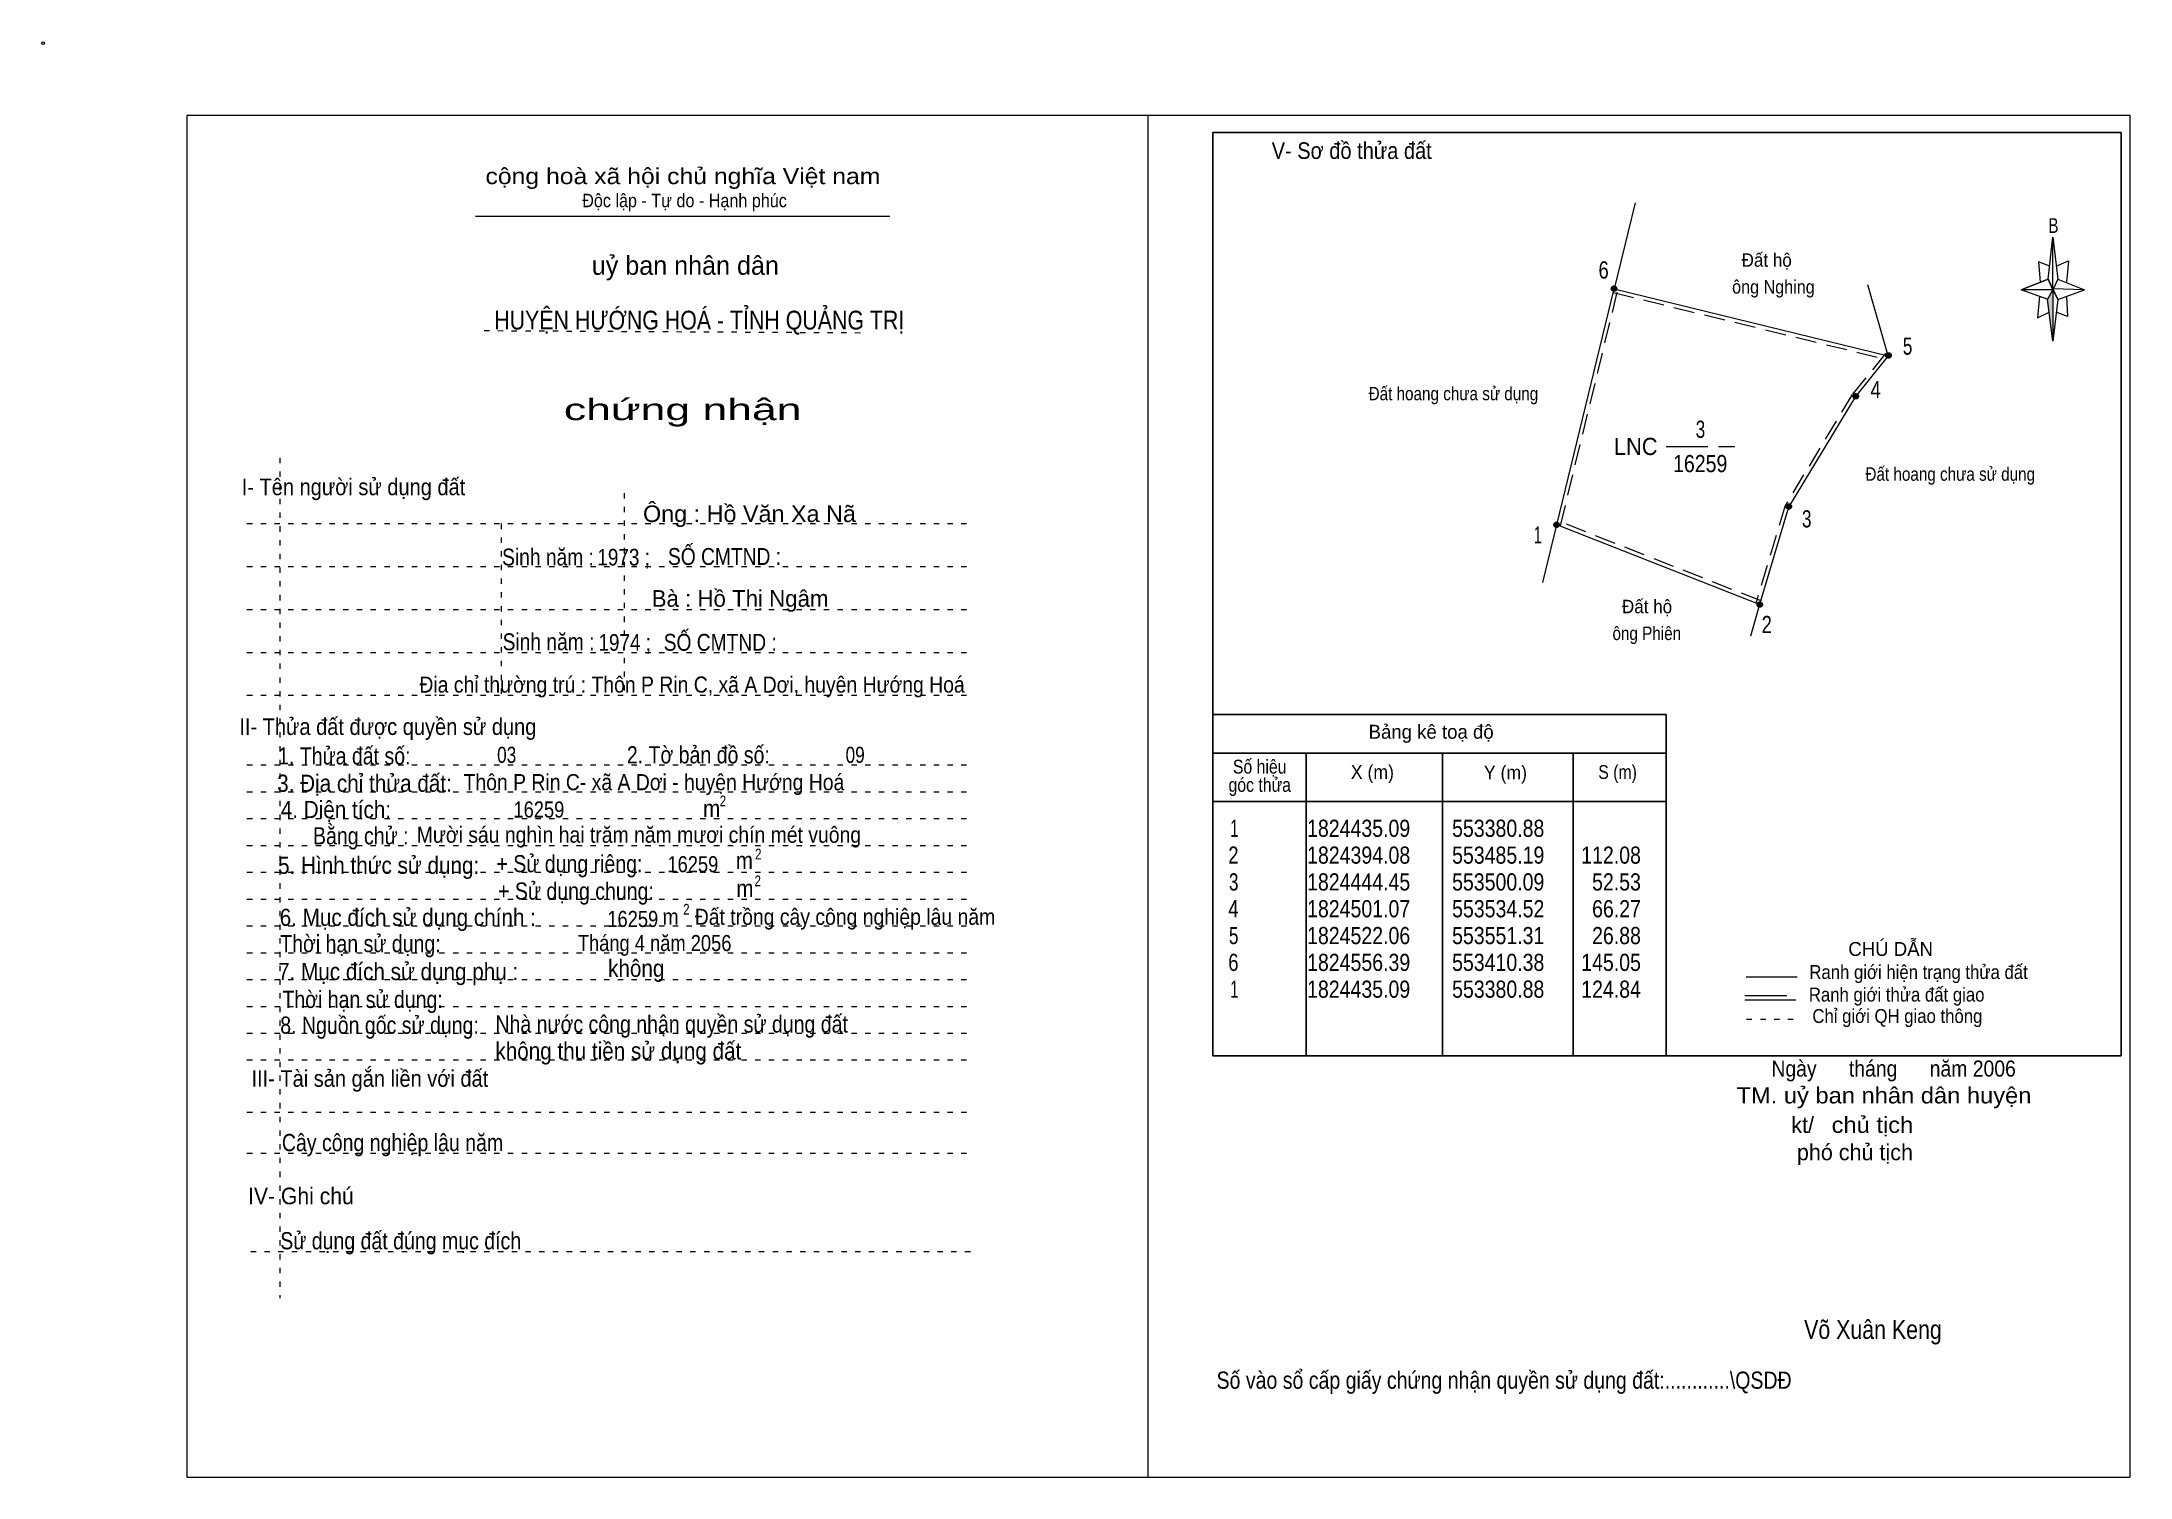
# Model space of a CAD drawing. Header units: centimetres. Extents: x -1.6 to 37.4, y -1.3 to 25.5.
import ezdxf
from ezdxf.enums import TextEntityAlignment as Align

# ---------------------------------------------------------------- set-up
doc = ezdxf.new("R2010")
doc.units = ezdxf.units.CM
doc.header["$LTSCALE"] = 0.13
for name, pattern in [('DOTTED', [1.5, 0.3, -1.2]), ('LONG_DASHED', [7.5, 6, -1.5]), ('MEDIUM_DASHED', [4.5, 3, -1.5])]:
    doc.linetypes.add(name, pattern=pattern)
for name, color, linetype, lineweight in [('1', 7, 'DOTTED', 13), ('10', 7, 'Continuous', 13), ('2', 7, 'Continuous', 25), ('3', 7, 'Continuous', 13), ('30', 7, 'Continuous', 13), ('32', 7, 'LONG_DASHED', 13), ('33', 7, 'LONG_DASHED', 13), ('35', 7, 'Continuous', 13)]:
    doc.layers.add(name, color=color, linetype=linetype, lineweight=lineweight)

msp = doc.modelspace()

# ---------------------------------------------------------------- hatches: boundary and pattern name
at = {"layer": '30'}
msp.add_hatch(color=256, dxfattribs=at).paths.add_polyline_path([(35.91, 20.87), (35.91, 19.91), (35.81, 20.69)])
at = {"layer": '32'}
for points in [[(27.7791, 20.8918, 1), (27.6791, 20.8918, 1)], [(32.8937, 19.6459, 1), (32.7937, 19.6459, 1)], [(32.2844, 18.8842, 1), (32.1844, 18.8842, 1)], [(31.0348, 16.8293, 1), (30.9348, 16.8293, 1)], [(26.7085, 16.4896, 1), (26.6085, 16.4896, 1)], [(30.4941, 15.0013, 1), (30.3941, 15.0013, 1)]]:
    msp.add_hatch(color=256, dxfattribs=at).paths.add_polyline_path(points)

# ---------------------------------------------------------------- linework, layer by layer
at = {"layer": '1', "linetype": 'Continuous'}
msp.add_line((6.51, 22.24), (14.23, 22.24), dxfattribs=at)
at = {"layer": '1'}
for p, q in [((6.67, 20.11), (13.82, 20.07)), ((2.86, 17.74), (2.86, 2.07)), ((9.28, 17.08), (9.28, 13.31)), ((2.25, 16.51), (15.75, 16.51)), ((6.99, 16.51), (6.99, 13.31)), ((2.25, 15.71), (15.75, 15.71)), ((2.25, 14.91), (15.75, 14.91)), ((2.25, 14.11), (15.75, 14.11)), ((2.25, 13.31), (15.75, 13.31)), ((2.25, 12.01), (15.75, 12.01)), ((2.25, 11.51), (15.75, 11.51)), ((2.25, 11.01), (15.75, 11.01)), ((2.25, 10.51), (15.75, 10.51)), ((2.25, 10.01), (15.75, 10.01)), ((2.25, 9.51), (15.75, 9.51)), ((2.25, 9.01), (15.75, 9.01)), ((2.25, 8.51), (15.75, 8.51)), ((2.25, 8.01), (15.75, 8.01)), ((2.25, 7.51), (15.75, 7.51)), ((2.25, 7.01), (15.75, 7.01)), ((2.25, 6.51), (15.75, 6.51)), ((2.25, 5.54), (15.75, 5.54)), ((2.25, 4.77), (15.75, 4.77)), ((2.32, 2.94), (15.82, 2.94))]:
    msp.add_line(p, q, dxfattribs=at)
at = {"layer": '10'}
for p, q in [((28.12, 22.49), (27.73, 20.89)), ((32.84, 19.64), (32.46, 20.96)), ((26.4, 15.41), (26.66, 16.49)), ((30.44, 15), (30.27, 14.41))]:
    msp.add_line(p, q, dxfattribs=at)
at = {"layer": '10', "linetype": 'MEDIUM_DASHED'}
for p, q in [((26.73, 16.47), (27.8, 20.87)), ((27.71, 20.82), (32.82, 19.57)), ((30.47, 15.07), (26.69, 16.56))]:
    msp.add_line(p, q, dxfattribs=at)
at = {"layer": '10'}
for points in [[(26.66, 16.49), (27.73, 20.89), (32.84, 19.64)], [(32.84, 19.64), (32.23, 18.88), (30.98, 16.82), (30.44, 15), (26.66, 16.49)]]:
    msp.add_lwpolyline(points, dxfattribs=at)
at = {"layer": '10', "linetype": 'MEDIUM_DASHED'}
msp.add_lwpolyline([(32.79, 19.68), (32.17, 18.92), (30.92, 16.85), (30.37, 15.02)], dxfattribs=at)
at = {"layer": '10'}
msp.add_circle((-1.55, 25.47), 0.025, dxfattribs=at)
at = {"layer": '2'}
for p, q in [((20.25, 12.95), (28.7, 12.95)), ((28.7, 6.59), (28.7, 12.95)), ((20.25, 12.23), (28.7, 12.23)), ((21.99, 6.59), (21.99, 12.23)), ((24.53, 10.89), (24.53, 12.23)), ((26.97, 12.23), (26.97, 6.59)), ((20.25, 11.33), (28.7, 11.33))]:
    msp.add_line(p, q, dxfattribs=at)
msp.add_lwpolyline([(37.18, 23.8), (20.25, 23.8), (20.25, 6.59), (37.18, 6.59)], close=True, dxfattribs=at)
msp.add_lwpolyline([(24.53, 6.59), (24.53, 10.39), (24.53, 10.89)], dxfattribs=at)
at = {"layer": '3'}
msp.add_line((19.04, 24.12), (19.04, -1.27), dxfattribs=at)
for points in [[(19.04, 24.12), (1.13, 24.12), (1.13, -1.27), (19.04, -1.27)], [(19.04, -1.27), (37.35, -1.27), (37.35, 24.12), (19.04, 24.12)]]:
    msp.add_lwpolyline(points, dxfattribs=at)
at = {"layer": '30'}
for p, q in [((35.82, 21.07), (35.91, 21.85)), ((36, 21.07), (36.5, 20.87)), ((35.82, 20.69), (35.32, 20.87)), ((36, 20.69), (35.91, 19.91)), ((36.16, 20.75), (36.18, 20.37)), ((36.18, 20.37), (35.97, 20.45))]:
    msp.add_line(p, q, dxfattribs=at)
for points in [[(35.91, 21.85), (36, 21.07), (35.91, 20.87)], [(35.91, 20.87), (35.32, 20.87), (35.82, 21.07), (36, 20.69), (36.5, 20.87), (35.91, 20.89)], [(35.91, 20.87), (35.91, 19.91), (35.81, 20.69)]]:
    msp.add_lwpolyline(points, close=True, dxfattribs=at)
for points in [[(35.97, 21.31), (36.2, 21.41), (36.16, 21.01)], [(35.91, 20.87), (35.82, 21.07), (35.32, 20.87)], [(35.85, 21.31), (35.64, 21.39), (35.67, 21.01)], [(35.66, 20.75), (35.62, 20.35), (35.84, 20.45)], [(35.91, 20.87), (36, 20.69), (36.5, 20.87)]]:
    msp.add_lwpolyline(points, dxfattribs=at)
at = {"layer": '32'}
for centre in [(27.7291, 20.8918), (32.8437, 19.6459), (32.2344, 18.8842), (30.9848, 16.8293), (26.6585, 16.4896), (30.4441, 15.0013)]:
    msp.add_circle(centre, 0.05, dxfattribs=at)
at = {"layer": '33'}
msp.add_line((28.7, 17.95), (29.98, 17.95), dxfattribs=at)
at = {"layer": '35'}
for p, q in [((30.19, 8.06), (31.14, 8.06)), ((30.17, 7.63), (31.12, 7.63))]:
    msp.add_line(p, q, dxfattribs=at)
at = {"layer": '35', "linetype": 'LONG_DASHED'}
msp.add_line((30.17, 7.71), (31.12, 7.71), dxfattribs=at)
at = {"layer": '35', "linetype": 'DOTTED'}
msp.add_line((30.2, 7.27), (31.19, 7.27), dxfattribs=at)

# ---------------------------------------------------------------- texts
at = {"layer": '1'}
for s, height, width, p in [('V- Sơ đồ thửa đất', 0.31, 0.9, (22.84, 23.31)), ('cộng hoà xã hội chủ nghĩa Việt nam', 0.3, 1.15, (10.375, 22.84)), ('Độc lập - Tự do - Hạnh phúc', 0.25, 0.9, (10.405, 22.41)), ('chứng nhận', 0.4, 1.55, (10.37, 18.44)), ('I- Tên người sử dụng đất', 0.31, 0.9, (4.235, 17.04)), ('II- Thửa đất được quyền sử dụng', 0.31, 0.9, (4.875, 12.57)), ('III- Tài sản gắn liền với đất', 0.31, 0.9, (4.54, 6.01)), ('IV- Ghi chú', 0.31, 0.95, (3.255, 3.82))]:
    msp.add_text(s, height=height, dxfattribs=dict(at, width=width)).set_placement(p, align=Align.CENTER)
msp.add_text('uỷ ban nhân dân', height=0.35, dxfattribs=at).set_placement((10.42, 21.15), align=Align.CENTER)
at = {"layer": '10'}
for s, width, p in [('  Đất hộ', 0.95, (29.93, 21.3)), ('ông Nghing', 0.9, (29.93, 20.8)), ('  Đất hộ', 0.95, (27.7, 14.84)), ('ông Phiên', 0.85, (27.7, 14.34))]:
    msp.add_text(s, height=0.25, dxfattribs=dict(at, width=width)).set_placement(p)
for s, height, width, p in [('Đất hoang chưa sử dụng ', 0.25, 0.85, (24.775, 18.81)), ('Đất hoang chưa sử dụng ', 0.25, 0.85, (34.035, 17.31)), ('Ông : Hồ Văn Xa Nã', 0.31, 1.05, (11.615, 16.54)), ('Sinh năm :', 0.3149, 0.85, (7.86, 15.73)), ('1973 ;', 0.31, 0.85, (9.27, 15.73)), ('SỐ CMTND :', 0.3149, 0.85, (11.15, 15.74)), ('Sinh năm :', 0.3149, 0.85, (7.87, 14.15)), ('1974 ;', 0.31, 0.85, (9.29, 14.14)), ('SỐ CMTND :', 0.3149, 0.85, (11.07, 14.14)), ('Địa chỉ thường trú : Thôn P Rin C, xã A Dơi, huyện Hướng Hoá ', 0.3, 0.9, (10.595, 13.36)), ('03', 0.3, 0.8, (7.09, 12.05)), ('09', 0.3, 0.8, (13.585, 12.05)), ('Thôn P Rin C- xã A Dơi - huyện Hướng Hoá ', 0.3, 0.9, (9.885, 11.54)), ('16259', 0.3, 0.85, (7.69, 11.03)), ('Mười sáu nghìn hai trăm năm mươi chín mét vuông ', 0.3, 0.9, (9.605, 10.56)), ('16259', 0.3, 0.85, (10.56, 10.01)), ('m   Đất trồng cây công nghiệp lâu năm ', 0.3, 0.9, (13.145, 9.03)), ('16259', 0.3, 0.85, (9.44, 8.99)), ('Tháng 4 năm 2056 ', 0.3, 0.85, (9.895, 8.54)), ('Ngày      tháng      năm 2006', 0.3, 0.9, (32.94, 6.2)), ('TM. uỷ ban nhân dân huyện', 0.3, 1.1, (32.76, 5.7)), ('chủ tịch', 0.3, 1.1, (32.545, 5.15)), ('Võ Xuân Keng ', 0.35, 0.85, (32.61, 1.31))]:
    msp.add_text(s, height=height, dxfattribs=dict(at, width=width)).set_placement(p, align=Align.CENTER)
for s, height, p in [('Bà : Hồ Thị Ngâm', 0.31, (11.44, 14.96)), ('kt/ ', 0.3, (31.3, 5.15)), ('phó chủ tịch ', 0.3, (32.275, 4.64))]:
    msp.add_text(s, height=height, dxfattribs=at).set_placement(p, align=Align.CENTER)
at = {"layer": '2'}
for s, height, width, p in [('HUYỆN HƯỚNG HOÁ - TỈNH QUẢNG TRỊ', 0.35, 0.85, (10.68, 20.13)), ('Số hiệu', 0.2591, 0.85, (21.125, 11.85)), ('3. Địa chỉ thửa đất:', 0.32, 0.9, (4.44, 11.51)), ('góc thửa', 0.2591, 0.85, (21.125, 11.51)), ('X (m)', 0.2591, 0.95, (23.225, 11.75)), ('Y (m)', 0.2591, 0.95, (25.705, 11.74)), ('S (m)', 0.2591, 0.85, (27.795, 11.75)), ('Số vào sổ cấp giấy chứng nhận quyền sử dụng đất:............\\QSDĐ', 0.32, 0.85, (25.68, 0.38))]:
    msp.add_text(s, height=height, dxfattribs=dict(at, width=width)).set_placement(p, align=Align.CENTER)
msp.add_text('Bảng kê toạ độ', height=0.2591, dxfattribs=at).set_placement((24.32, 12.5), align=Align.CENTER)
for s, height, width, p in [('1. Thửa đất số:', 0.32, 0.85, (2.83, 12.02)), ('2. Tờ bản đồ số:', 0.32, 0.85, (9.33, 12.04)), ('4. Diện tích:', 0.32, 0.9, (2.88, 11.02)), ('m', 0.32, 0.9, (10.75, 11.04)), ('2', 0.2, 0.8, (11.06, 11.24)), ('Bằng chử :', 0.32, 0.85, (3.48, 10.53)), ('5. Hình thức sử dụng:', 0.32, 0.9, (2.83, 9.98)), ('+ Sử dụng riêng:', 0.32, 0.85, (6.9, 10.01)), ('m', 0.32, 0.9, (11.36, 10.07)), ('2', 0.2, 0.8, (11.72, 10.25)), ('+ Sử dụng chung:', 0.32, 0.85, (6.93, 9.5)), ('m', 0.32, 0.9, (11.37, 9.55)), ('2', 0.2, 0.8, (11.71, 9.75)), ('6. Mục đích sử dụng chính : ', 0.32, 0.9, (2.86, 9.01)), ('2', 0.2, 0.8, (10.38, 9.22)), ('Thời hạn sử dụng: ', 0.32, 0.85, (2.87, 8.52)), ('7. Mục đích sử dụng phụ : ', 0.32, 0.9, (2.83, 8)), ('không', 0.32, 0.9, (8.98, 8.06)), ('Thời hạn sử dụng: ', 0.32, 0.85, (2.91, 7.48)), ('8. Nguồn gốc sử dụng: ', 0.32, 0.85, (2.87, 7)), ('Nhà nước công nhận quyền sử dụng đất  ', 0.32, 0.85, (6.88, 7.02)), ('không thu tiền sử dụng đất', 0.32, 0.9, (6.88, 6.52)), ('Cây công nghiệp lâu năm', 0.32, 0.85, (2.9, 4.81)), ('Sử dụng đất đúng mục đích', 0.32, 0.85, (2.87, 2.98))]:
    msp.add_text(s, height=height, dxfattribs=dict(at, width=width)).set_placement(p)
at = {"layer": '30', "width": 0.75}
msp.add_text('B', height=0.2756, dxfattribs=at).set_placement((35.92, 21.93), align=Align.CENTER)
at = {"layer": '30'}
for s, width, p in [('1', 0.65, (20.73, 10.67)), ('1824435.09', 0.85, (23.93, 10.67)), ('553380.88', 0.85, (26.43, 10.67)), ('553380.88', 0.85, (26.43, 10.67)), ('2', 0.8, (20.73, 10.17)), ('1824394.08', 0.85, (23.93, 10.17)), ('553485.19', 0.85, (26.43, 10.17)), ('112.08', 0.85, (28.23, 10.17)), ('3', 0.75, (20.73, 9.67)), ('1824444.45', 0.85, (23.93, 9.67)), ('553500.09', 0.85, (26.43, 9.67)), ('52.53', 0.85, (28.23, 9.67)), ('4', 0.8, (20.73, 9.17)), ('1824501.07', 0.85, (23.93, 9.17)), ('553534.52', 0.85, (26.43, 9.17)), ('66.27', 0.85, (28.23, 9.17)), ('5', 0.75, (20.73, 8.67)), ('1824522.06', 0.85, (23.93, 8.67)), ('553551.31', 0.85, (26.43, 8.67)), ('26.88', 0.85, (28.23, 8.67)), ('6', 0.8, (20.73, 8.17)), ('1824556.39', 0.85, (23.93, 8.17)), ('553410.38', 0.85, (26.43, 8.17)), ('145.05', 0.85, (28.23, 8.17)), ('1', 0.65, (20.73, 7.67)), ('1824435.09', 0.85, (23.93, 7.67)), ('553380.88', 0.85, (26.43, 7.67)), ('124.84', 0.85, (28.23, 7.67))]:
    msp.add_text(s, height=0.32, dxfattribs=dict(at, width=width)).set_placement(p, align=Align.RIGHT)
at = {"layer": '32'}
for s, width, p in [('6', 0.8, (27.535, 21.08)), ('5', 0.75, (33.2, 19.66)), ('4', 0.8, (32.605, 18.85)), ('3', 0.75, (31.32, 16.44)), ('1', 0.65, (26.31, 16.14)), ('2', 0.8, (30.575, 14.47))]:
    msp.add_text(s, height=0.32, dxfattribs=dict(at, width=width)).set_placement(p, align=Align.CENTER)
at = {"layer": '33'}
for s, width, p in [('3', 0.75, (29.34, 18.11)), ('16259', 0.85, (29.335, 17.47))]:
    msp.add_text(s, height=0.32, dxfattribs=dict(at, width=width)).set_placement(p, align=Align.CENTER)
at = {"layer": '33', "width": 0.95}
msp.add_text('LNC', height=0.32, dxfattribs=at).set_placement((28.54, 17.79), align=Align.RIGHT)
at = {"layer": '35'}
msp.add_text('CHÚ DẪN', height=0.2591, dxfattribs=at).set_placement((32.885, 8.45), align=Align.CENTER)
at = {"layer": '35', "width": 0.9}
for s, p in [('Ranh giới hiện trạng thửa đất', (33.405, 8.02)), ('Ranh giới thửa đất giao ', (33.04, 7.6)), ('Chỉ giới QH giao thông', (33.01, 7.2))]:
    msp.add_text(s, height=0.2591, dxfattribs=at).set_placement(p, align=Align.CENTER)

doc.saveas('drawing.dxf')
